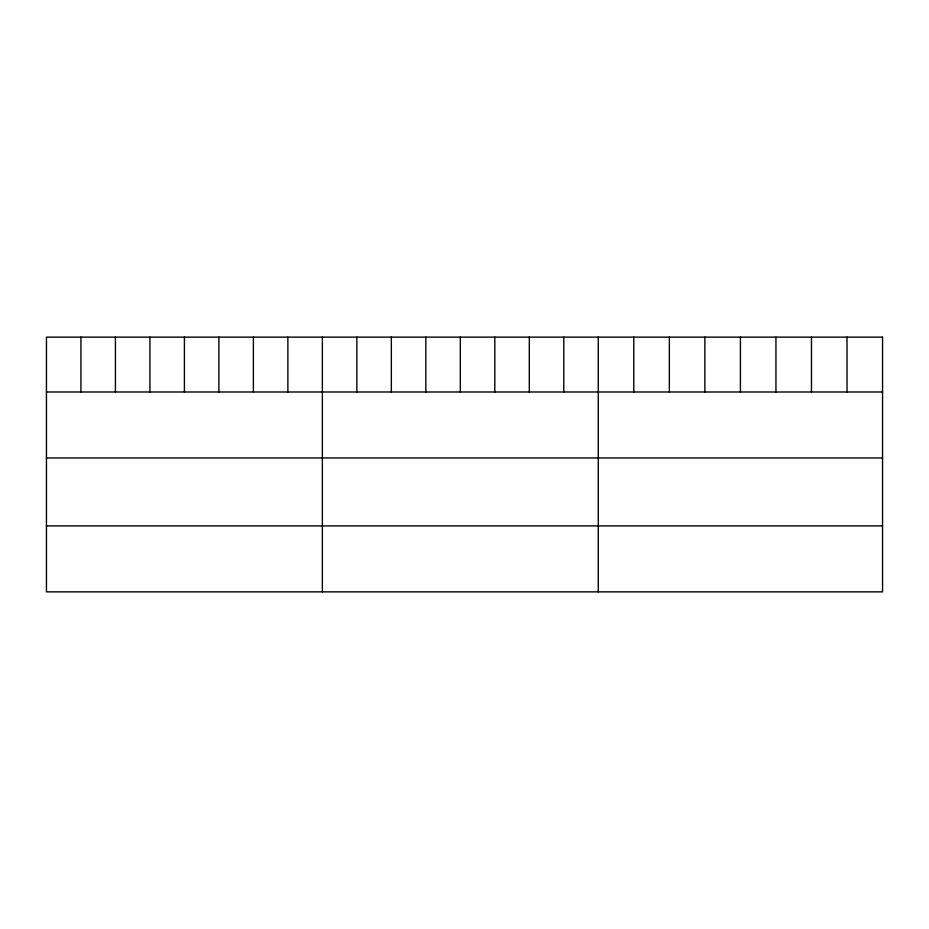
<?xml version="1.0" encoding="UTF-8"?>
<svg xmlns="http://www.w3.org/2000/svg" width="929" height="929" viewBox="0 0 929 929"><rect width="100%" height="100%" fill="white"/><g stroke="black" fill="none" stroke-linecap="round" stroke-linejoin="round"><path stroke-width="1.39" d="M46.45 391.992L882.55 391.992M46.45 457.951L882.55 457.951M46.45 525.907L882.55 525.907M847.016 337.134L847.016 391.992M811.481 337.134L811.481 391.992M775.947 337.134L775.947 391.992M740.413 337.134L740.413 391.992M704.879 337.134L704.879 391.992M669.344 337.134L669.344 391.992M633.81 337.134L633.81 391.992M598.276 337.134L598.276 591.866M563.787 337.134L563.787 391.992M529.298 337.134L529.298 391.992M494.809 337.134L494.809 391.992M460.319 337.134L460.319 391.992M425.83 337.134L425.83 391.992M391.341 337.134L391.341 391.992M356.852 337.134L356.852 391.992M322.363 337.134L322.363 591.866M287.874 337.134L287.874 391.992M253.385 337.134L253.385 391.992M218.896 337.134L218.896 391.992M184.406 337.134L184.406 391.992M149.917 337.134L149.917 391.992M115.428 337.134L115.428 391.992M80.939 337.134L80.939 391.992M882.55 337.134L46.45 337.134L46.45 591.866L882.55 591.866L882.55 337.134"/></g></svg>
